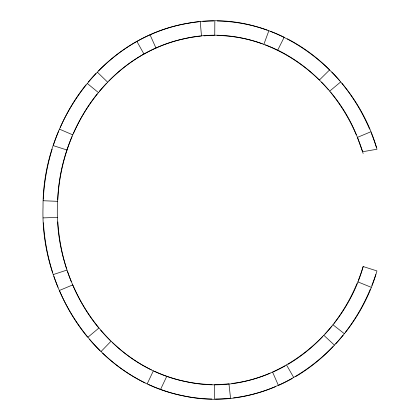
<?xml version="1.0" encoding="UTF-8"?>
<svg xmlns="http://www.w3.org/2000/svg" width="420" height="420" viewBox="0 0 420 420"><rect width="100%" height="100%" fill="white"/><g stroke="black" fill="none" stroke-linecap="round" stroke-linejoin="round"><path stroke-width="0.63" d="M214.751 35.469L214.835 21.005M57.729 199.952C51.891 279.972 104.522 365.421 185.929 381.617C264.479 399.352 342.416 341.245 363.169 266.537L376.95 270.926C353.892 352.763 268.916 414.997 183.01 395.782C97.555 378.908 40.136 291.548 43.029 207.055C42.446 122.656 102.448 37.039 188.37 23.21C272.564 7.334 354.659 69.416 376.992 149.237L362.628 151.736A186.281 186.281 0 0 0 357.725 138.175C332.068 70.177 257.266 21.394 184.312 38.724C110.833 54.233 60.244 127.003 57.729 199.952A191.352 191.352 0 0 1 67.022 150.014L53.256 145.625M263.875 44.294L268.863 30.723M147.205 383.828L153.395 370.76M148.397 384.394A162.104 162.104 0 0 0 158.529 388.647L160.603 389.345L166.798 376.278A142.973 142.973 0 0 0 212.09 384.542M284.177 37.254L277.694 50.18A148.003 148.003 0 0 0 265.435 44.872M100.947 351.629L111.011 341.245M319.389 80.026L329.674 69.851M329.621 91.192L340.715 81.916M87.775 337.344L98.873 328.067M357.394 137.393L370.739 131.817M59.336 290.498L72.681 284.923M53.324 274.554L67.064 270.029M43.16 217.891L57.619 217.413M43.223 200.734L57.671 201.343M357.714 281.82L371.112 287.264M160.603 389.345L161.963 389.907A157.437 157.437 0 0 0 211.832 399M59.488 129.161L72.781 134.862M332.923 324.733L344.295 333.664M87.187 83.375L98.374 92.542M323.867 335.333L334.462 345.177M97.24 72.088L107.63 82.152M286.598 365.09L293.795 377.638M150.066 34.849L155.962 48.059A149.898 149.898 0 0 0 143.971 54.07L136.915 41.449A164.362 164.362 0 0 1 150.066 34.849A158.839 158.839 0 0 1 199.159 21.73M272.617 372.173L278.402 385.429M357.725 138.175L363.169 153.494M228.947 383.801L230.538 398.176M200.235 21.667L201.495 36.073M214.468 384.531L214.468 398.995M341.964 83.344A191.347 191.347 0 0 1 369.584 129.171M371.123 132.731A200.744 200.744 0 0 1 376.409 147.347M217.271 21A157.437 157.437 0 0 1 267.141 30.109M98.579 70.76A172.205 172.205 0 0 1 136.899 41.412M331.873 72.077A181.151 181.151 0 0 1 339.497 80.462M287.343 38.787A171.234 171.234 0 0 1 329.191 69.436M270.58 31.353A162.466 162.466 0 0 1 284.036 37.18M202.776 21.441A155.915 155.915 0 0 1 213.649 21M88.389 81.911A181.703 181.703 0 0 1 95.928 73.442M60.286 127.391A191.363 191.363 0 0 1 85.958 84.824M53.298 145.493A200.345 200.345 0 0 1 58.727 130.94M43.302 199.206A206.084 206.084 0 0 1 52.106 149.2M52.689 272.659A205.863 205.863 0 0 1 43.412 222.758M57.986 287.269A200.351 200.351 0 0 1 53.918 276.355M87.145 336.656A191.347 191.347 0 0 1 59.525 290.829M99.881 350.595A180.605 180.605 0 0 1 89.612 339.538M145.052 382.862A170.268 170.268 0 0 1 102.611 353.178M229.945 398.239A155.967 155.967 0 0 1 215.46 399M275.672 386.594A158.76 158.76 0 0 1 233.557 397.861M292.194 378.551A164.362 164.362 0 0 1 279.043 385.151M333.149 346.531A173.213 173.213 0 0 1 295.412 376.751M370.351 289.049A192.386 192.386 0 0 1 345.497 332.189M363.169 266.537A186.669 186.669 0 0 1 358.391 280.156M375.811 274.507A200.75 200.75 0 0 1 371.842 285.469M343.124 335.155A182.805 182.805 0 0 1 335.748 343.791M108.859 80.934A157.742 157.742 0 0 1 143.955 54.038M155.972 48.08A144.375 144.375 0 0 1 200.587 36.125M203.868 35.863A141.451 141.451 0 0 1 213.733 35.464M217.019 35.459A142.973 142.973 0 0 1 262.306 43.738M277.72 50.127A156.308 156.308 0 0 1 319.011 79.721M321.484 82.142A166.688 166.688 0 0 1 328.498 89.854M330.771 92.505A176.883 176.883 0 0 1 356.296 134.878M357.005 283.474A177.922 177.922 0 0 1 334.031 323.374M331.842 326.109A168.341 168.341 0 0 1 325.048 334.063M322.655 336.578A158.75 158.75 0 0 1 288.078 364.287M285.138 365.93A149.898 149.898 0 0 1 273.147 371.947M270.076 373.259A144.296 144.296 0 0 1 231.793 383.502M228.517 383.849A141.503 141.503 0 0 1 215.376 384.536M166.798 376.278A147.304 147.304 0 0 1 154.439 371.254M151.394 369.863A155.804 155.804 0 0 1 112.57 342.689M110.056 340.321A166.142 166.142 0 0 1 100.611 330.146M98.338 327.495A176.883 176.883 0 0 1 72.812 285.122M71.384 281.825A185.887 185.887 0 0 1 67.609 271.698M66.465 268.264A191.399 191.399 0 0 1 57.85 221.87M67.037 150.019A185.882 185.882 0 0 1 72.072 136.511M73.521 133.229A176.899 176.899 0 0 1 97.24 93.87M99.482 91.187A167.239 167.239 0 0 1 106.423 83.396"/></g></svg>
